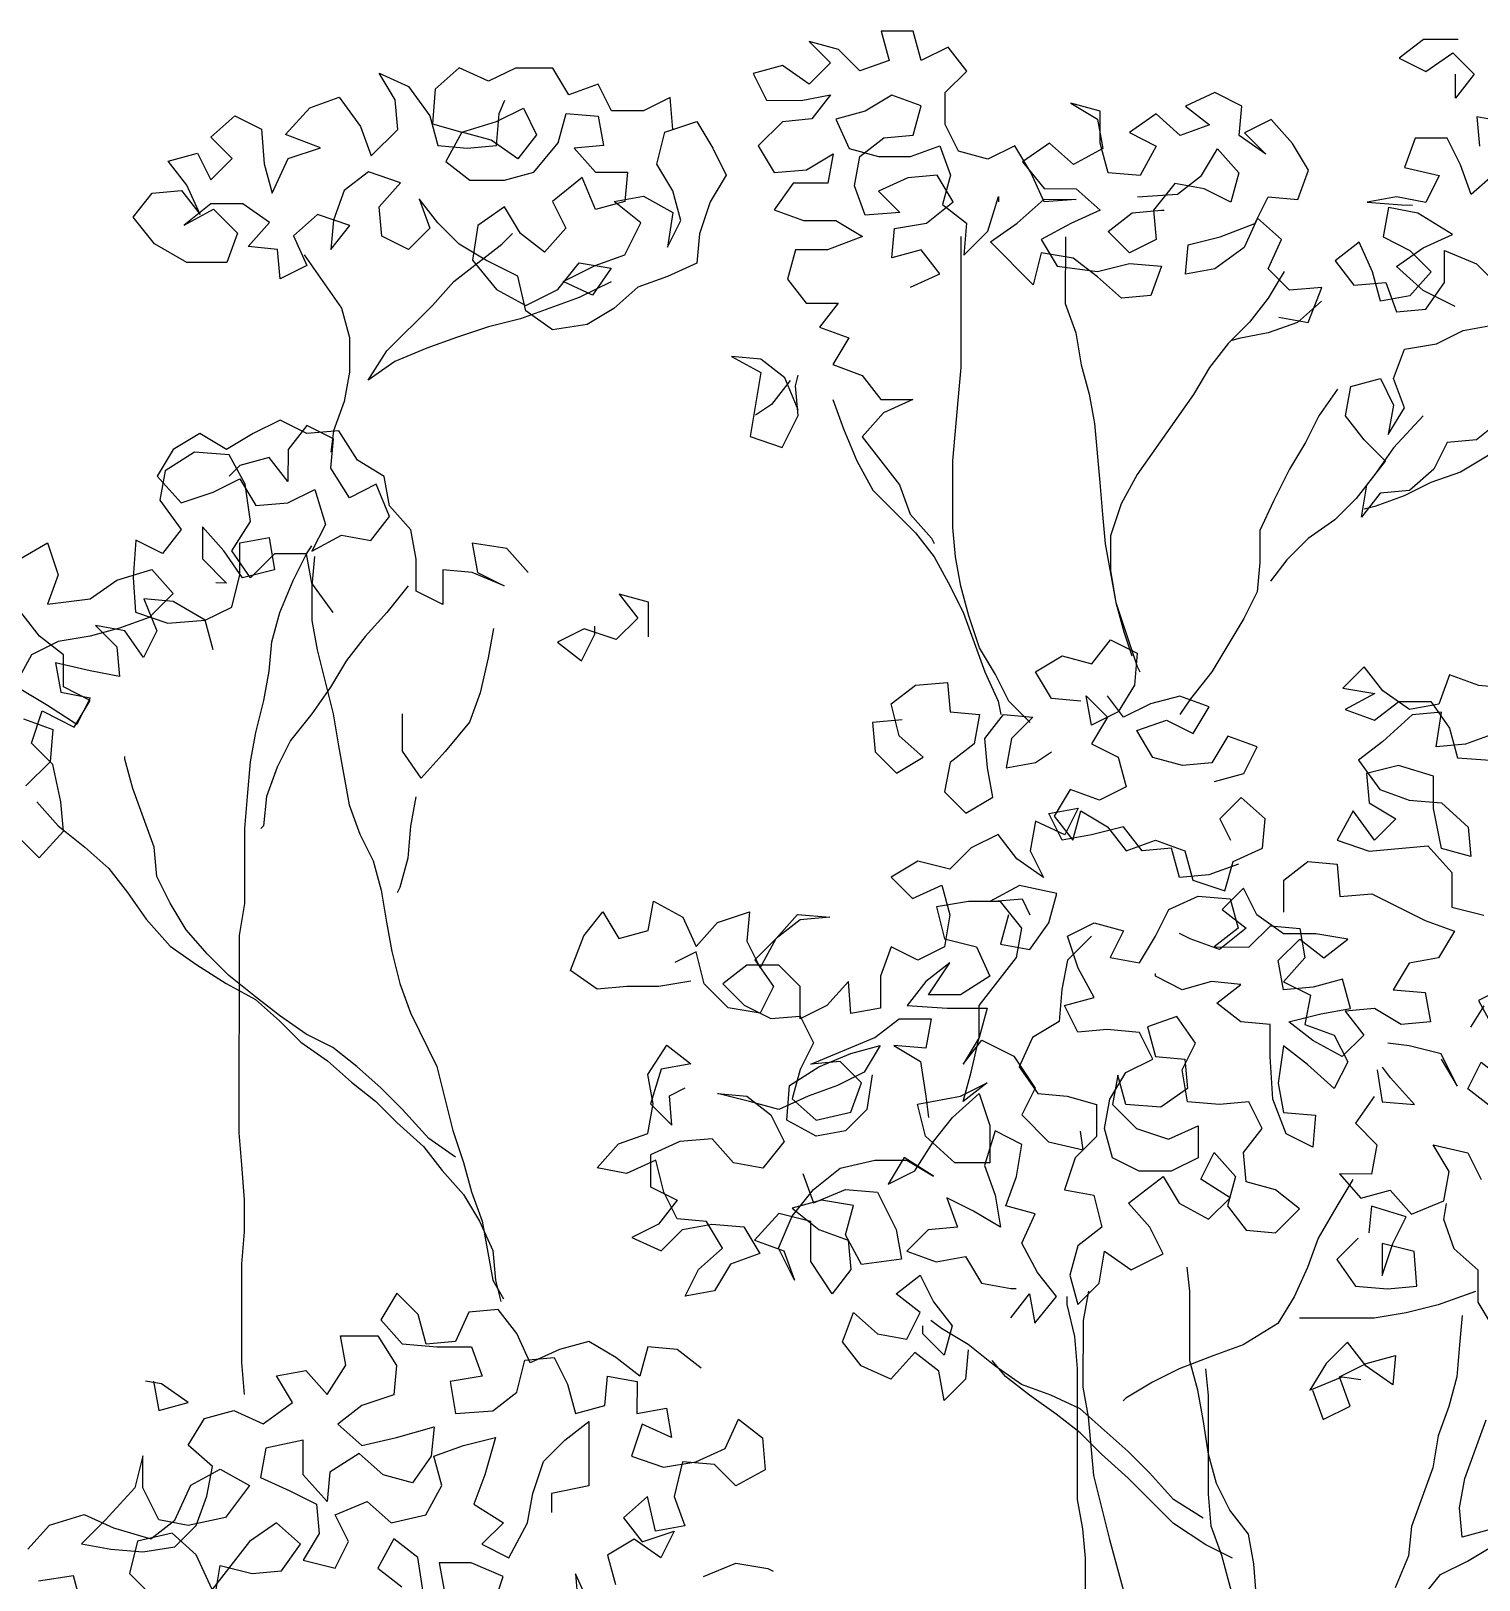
# Model space of a CAD drawing. Header units: millimetres. Extents: x 9.7 to 19, y -1.7 to 10.2.
# Drawn here: x 12.656 to 15.581, y 7.045 to 10.175 of the extents above; entities that cross this region are included whole.
import ezdxf

# ---------------------------------------------------------------- set-up
doc = ezdxf.new("R2010")
doc.units = ezdxf.units.MM
doc.layers.add('ceco.net 169', color=7, linetype='Continuous')

msp = doc.modelspace()

# ---------------------------------------------------------------- linework, layer by layer
at = {"layer": 'ceco.net 169'}
for points in [[(15.1766, 9.5973), (15.2359, 9.5865), (15.263, 9.6566), (15.1982, 9.6512), (15.1551, 9.6944), (15.1821, 9.7537), (15.1336, 9.7969), (15.1066, 9.7376), (15.0472, 9.6945), (14.9879, 9.6838), (14.9933, 9.7431), (15.0581, 9.7593), (15.1282, 9.7862), (15.1552, 9.8401), (15.2146, 9.8346), (15.2362, 9.8939), (15.2039, 9.9479), (15.1608, 9.9965), (15.1068, 9.9696), (15.1499, 9.9264), (15.096, 9.9642), (15.1015, 10.0235), (15.0475, 10.0506), (14.9882, 10.0236), (15.0367, 9.9858), (14.9773, 9.9643), (14.9288, 10.0075), (14.8749, 9.9698), (14.9288, 9.9428), (14.8964, 9.8835), (14.8316, 9.8889), (14.8155, 9.9483), (14.8156, 10.013), (14.7562, 10.0292), (14.8101, 9.9968), (14.8209, 9.9375), (14.7615, 9.9052), (14.713, 9.9484), (14.659, 9.9107), (14.7021, 9.8567), (14.7669, 9.8566), (14.8154, 9.8134), (14.756, 9.7865), (14.6966, 9.7542), (14.729, 9.7002), (14.8099, 9.6894), (14.8746, 9.7055), (14.9393, 9.7), (14.9177, 9.6407), (14.8584, 9.6354), (14.8099, 9.6786), (14.7613, 9.7164), (14.6966, 9.7272), (14.6804, 9.6625), (14.5942, 9.7489), (14.6481, 9.7866), (14.7021, 9.8351), (14.7668, 9.835), (14.7021, 9.8297), (14.6752, 9.8891), (14.6429, 9.943), (14.5889, 9.9161), (14.5296, 9.9324), (14.5027, 9.9863), (14.5027, 10.0511), (14.5459, 10.0942), (14.5082, 10.1428), (14.4542, 10.1158), (14.4381, 10.1752), (14.3734, 10.1752), (14.3895, 10.1159), (14.3301, 10.0944), (14.287, 10.1376), (14.2277, 10.1538), (14.2708, 10.1106), (14.2276, 10.0675), (14.1737, 10.1053), (14.1144, 10.0892), (14.1413, 10.0352), (14.2114, 10.0351), (14.2708, 10.0459), (14.233, 9.9974), (14.1736, 9.992), (14.125, 9.9435), (14.1573, 9.8895), (14.2221, 9.8949), (14.2761, 9.9272), (14.2652, 9.8679), (14.1951, 9.8679), (14.1573, 9.814), (14.2166, 9.7924), (14.2813, 9.7923), (14.3352, 9.7599), (14.2651, 9.733), (14.2004, 9.7331), (14.1841, 9.6737), (14.2218, 9.6252), (14.2866, 9.6251), (14.2488, 9.5766), (14.3081, 9.555), (14.2757, 9.501), (14.335, 9.4794), (14.3727, 9.4308), (14.4374, 9.4308), (14.3781, 9.4039), (14.3349, 9.3553), (14.4103, 9.2582), (14.4318, 9.1988), (14.4749, 9.1502), (14.4803, 9.1394)], [(15.5385, 10.158), (15.4684, 10.1581), (15.4198, 10.1203), (15.4737, 10.0933), (15.5277, 10.131), (15.5708, 10.0878), (15.533, 10.0393), (15.5331, 10.0879)], [(13.9524, 9.976), (13.9471, 10.0408), (13.8931, 10.0139), (13.8284, 10.0139), (13.8015, 10.0679), (13.7421, 10.0464), (13.7098, 10.1003), (13.6343, 10.1004), (13.5803, 10.0735), (13.521, 10.1005), (13.4724, 10.0574), (13.467, 9.9873), (13.5263, 9.971), (13.5964, 9.9925), (13.6504, 10.0195), (13.6773, 9.9655), (13.6395, 9.917), (13.5856, 9.9548), (13.5263, 9.971), (13.4939, 9.9117), (13.5424, 9.8739), (13.6125, 9.8739), (13.6719, 9.89), (13.7205, 9.9493), (13.7367, 10.0086), (13.8014, 10.0031), (13.8122, 9.9438), (13.7528, 9.9385), (13.7959, 9.8899), (13.8607, 9.8898), (13.8552, 9.8305), (13.7959, 9.8144), (13.7689, 9.8791), (13.7096, 9.8306), (13.7365, 9.7766), (13.6933, 9.7281), (13.6448, 9.7659), (13.6125, 9.8199), (13.5585, 9.7822), (13.5476, 9.7121), (13.5961, 9.6527), (13.6554, 9.6203), (13.7202, 9.6526), (13.7634, 9.7065), (13.8281, 9.6957), (13.7903, 9.6417), (13.731, 9.6688), (13.7958, 9.7011), (13.8551, 9.7226), (13.8875, 9.7873), (13.8336, 9.8305), (13.893, 9.8412), (13.9523, 9.8088), (13.9414, 9.7387), (13.9685, 9.7926), (13.9523, 9.852), (13.92, 9.9059), (13.9363, 9.9707), (14.001, 9.9922), (14.0333, 9.9382), (14.0602, 9.8842), (14.0278, 9.8303), (14.0062, 9.7656), (14.0007, 9.7063), (13.9414, 9.6794), (13.882, 9.6578), (13.8334, 9.6147), (13.7795, 9.5824), (13.7093, 9.5717), (13.6554, 9.6095), (13.6393, 9.6796), (13.5746, 9.7121), (13.5207, 9.7445), (13.4776, 9.7877), (13.4399, 9.8363), (13.4614, 9.7769), (13.4182, 9.7338), (13.3643, 9.7608), (13.3589, 9.8201), (13.4021, 9.8687), (13.3374, 9.8903), (13.2888, 9.8526), (13.2672, 9.7933), (13.2618, 9.7339), (13.2996, 9.7824), (13.2348, 9.8041), (13.1863, 9.761), (13.2132, 9.7016), (13.1592, 9.6747), (13.1539, 9.734), (13.0945, 9.7395), (13.1377, 9.788), (13.0838, 9.8258), (13.0191, 9.8259), (12.9651, 9.7827), (13.0245, 9.8151), (13.073, 9.7665), (13.0514, 9.7072), (12.9704, 9.7072), (12.9057, 9.745), (12.8626, 9.799), (12.9004, 9.8475), (12.9598, 9.8529), (12.9975, 9.8043), (12.9706, 9.8637), (12.9329, 9.9122), (12.9922, 9.9284), (13.0191, 9.8744), (13.0623, 9.9175), (13.0192, 9.9607), (13.0678, 10.0038), (13.1217, 9.9768), (13.1271, 9.9067), (13.1432, 9.8473), (13.1756, 9.9174), (13.2404, 9.9389), (13.1703, 9.966), (13.2189, 10.0199), (13.2782, 10.0414), (13.3213, 9.982), (13.3428, 9.9227), (13.3968, 9.9765), (13.3915, 10.0359), (13.3592, 10.0899), (13.4185, 10.0628), (13.4616, 10.0035), (13.4777, 9.9441), (13.537, 9.9387), (13.5964, 9.944), (13.6018, 10.0087), (13.6127, 10.0357)], [(14.4322, 9.6573), (14.4916, 9.6843), (14.4539, 9.7328), (14.3945, 9.7167), (14.4, 9.776), (14.4647, 9.7868), (14.5187, 9.8299), (14.4864, 9.8838), (14.427, 9.8785), (14.3677, 9.8516), (14.4108, 9.8084), (14.3407, 9.8031), (14.3191, 9.8624), (14.33, 9.9218), (14.3786, 9.9595), (14.4379, 9.9648), (14.4542, 10.0241), (14.3948, 10.0458), (14.3409, 10.0134), (14.2815, 9.9973), (14.3084, 9.938), (14.3677, 9.9217), (14.4325, 9.9217), (14.4918, 9.9432), (14.5134, 9.8838), (14.4971, 9.8245), (14.5456, 9.7867), (14.5402, 9.722), (14.5888, 9.7705), (14.6104, 9.8406), (14.6104, 9.8298)], [(15.6355, 9.9907), (15.5761, 10.0015), (15.5815, 9.9422)], [(15.6138, 9.8882), (15.5652, 9.8451), (15.5437, 9.9045), (15.5168, 9.9584), (15.452, 9.9585), (15.4304, 9.8992), (15.5005, 9.8829), (15.4735, 9.829), (15.4142, 9.8398), (15.3548, 9.8291), (15.4249, 9.8237), (15.4465, 9.8236)], [(14.8909, 9.8403), (14.9718, 9.8456), (15.0204, 9.8834), (15.0528, 9.9373), (15.0959, 9.8887), (15.0797, 9.8294), (15.0258, 9.8564), (14.9665, 9.8672), (14.9233, 9.8133), (14.9286, 9.754), (14.8746, 9.7271), (14.8315, 9.7703), (14.8801, 9.808), (14.9394, 9.8133), (14.9448, 9.8133)], [(15.5326, 9.6186), (15.4679, 9.651), (15.414, 9.6996), (15.468, 9.7373), (15.5274, 9.7642), (15.4573, 9.8074), (15.398, 9.8183), (15.3871, 9.759), (15.441, 9.7319), (15.4841, 9.6887), (15.441, 9.6402), (15.3816, 9.6295), (15.3655, 9.6888), (15.3386, 9.7482), (15.29, 9.7105), (15.3277, 9.6619), (15.3924, 9.6672), (15.4139, 9.6079), (15.4733, 9.6132), (15.5111, 9.6671), (15.5112, 9.7319), (15.5759, 9.7048), (15.619, 9.6616)], [(13.8281, 9.6687), (13.7633, 9.6364), (13.6446, 9.5933), (13.5799, 9.5772), (13.5151, 9.5557), (13.4558, 9.5342), (13.391, 9.5073), (13.337, 9.4695), (13.3748, 9.5288), (13.4666, 9.6205), (13.5098, 9.669), (13.607, 9.7444), (13.6286, 9.766)], [(14.6742, 8.7779), (14.6311, 8.821), (14.6041, 8.875), (14.5718, 8.929), (14.5503, 8.9937), (14.5342, 9.0531), (14.5234, 9.1124), (14.5181, 9.1718), (14.5182, 9.3066), (14.5291, 9.4361), (14.5346, 9.4954), (14.5348, 9.7597)], [(14.7452, 9.7595), (14.7451, 9.6247), (14.7666, 9.5653), (14.7773, 9.5006), (14.7935, 9.4412), (14.8042, 9.3819), (14.8149, 9.2632), (14.8202, 9.1985), (14.8255, 9.1391), (14.847, 9.0204), (14.89, 8.8909), (14.8954, 8.8801)], [(13.2078, 9.7232), (13.2832, 9.6152), (13.2994, 9.5559), (13.2993, 9.4858), (13.2884, 9.4264), (13.2668, 9.3671), (13.2614, 9.324)], [(15.1875, 9.689), (15.155, 9.6351), (15.1172, 9.5866), (15.0741, 9.5435), (15.0362, 9.495), (15.0038, 9.441), (14.8904, 9.2793), (14.858, 9.22), (14.8363, 9.1553), (14.8363, 9.0852), (14.847, 9.0204), (14.8631, 8.9611), (14.8793, 8.9125)], [(15.2629, 9.6296), (15.2143, 9.5865), (15.155, 9.565), (15.0956, 9.5542), (15.0795, 9.5489)], [(15.6295, 9.3919), (15.5755, 9.3488), (15.5162, 9.3435), (15.4892, 9.2896), (15.4406, 9.2465), (15.3812, 9.2411), (15.3434, 9.1926), (15.3543, 9.2573), (15.3921, 9.3058), (15.349, 9.349), (15.3113, 9.3976), (15.3221, 9.4569), (15.3815, 9.4731), (15.4084, 9.4191), (15.3975, 9.3598), (15.43, 9.4137), (15.4084, 9.473), (15.4301, 9.5324), (15.4948, 9.5431), (15.5488, 9.57), (15.6081, 9.5807)], [(14.2055, 9.4094), (14.1785, 9.4742), (14.13, 9.512), (14.0707, 9.5174), (14.13, 9.485), (14.1083, 9.3556), (14.173, 9.3339), (14.2054, 9.3986), (14.2001, 9.458), (14.2055, 9.4795)], [(14.1893, 9.4688), (14.1515, 9.4202), (14.1191, 9.3987)], [(15.8184, 9.4565), (15.759, 9.435), (15.6943, 9.3919), (15.5971, 9.3164), (15.5431, 9.2841), (15.4838, 9.2626), (15.4298, 9.2357), (15.3704, 9.2142), (15.3489, 9.2088)], [(14.2756, 9.4309), (14.2971, 9.3716), (14.324, 9.3068), (14.3563, 9.2474), (14.4426, 9.1611), (14.4803, 9.1125), (14.5126, 9.0531), (14.5395, 8.9991), (14.5826, 8.8804), (14.6095, 8.8211), (14.6149, 8.7941)], [(15.2951, 9.4516), (15.2573, 9.3977), (15.2303, 9.3437), (15.1979, 9.2898), (15.1655, 9.2251), (15.1384, 9.1658), (15.1384, 9.1011), (15.1329, 9.0418), (15.1059, 8.9878), (15.0411, 8.88), (14.9979, 8.8261), (14.9763, 8.7938)], [(15.4677, 9.3975), (15.4083, 9.3328), (15.3705, 9.2789), (15.3327, 9.2304), (15.2895, 9.1873), (15.2355, 9.1495), (15.1923, 9.1064), (15.1599, 9.0633)], [(13.6603, 9.0809), (13.6172, 9.1294), (13.5471, 9.1403), (13.5578, 9.081), (13.6118, 9.0539), (13.5471, 9.081), (13.4877, 9.0864), (13.4877, 9.0163), (13.4337, 9.0433), (13.4338, 9.108), (13.4231, 9.1674), (13.38, 9.216), (13.3692, 9.2753), (13.3153, 9.3077), (13.2776, 9.3671), (13.2129, 9.3618), (13.1589, 9.3888), (13.105, 9.3619), (13.051, 9.3296), (12.9971, 9.362), (12.9431, 9.3297), (12.9107, 9.2757), (12.9592, 9.2218), (13.024, 9.2433), (13.0779, 9.2702), (13.1102, 9.2162), (13.175, 9.2216), (13.2289, 9.2485), (13.2505, 9.1783), (13.2234, 9.1244), (13.2828, 9.1567), (13.3421, 9.1459), (13.3799, 9.1944), (13.353, 9.2592), (13.2991, 9.2322), (13.2613, 9.2916), (13.2668, 9.3509), (13.2129, 9.378), (13.1751, 9.3294), (13.175, 9.2647), (13.1373, 9.3133), (13.0779, 9.2972), (13.0564, 9.2756)], [(13.2665, 9.0003), (13.2234, 9.0597), (13.2126, 9.119), (13.1479, 9.1191), (13.0993, 9.0706), (13.0616, 9.1246), (13.0994, 9.1839), (13.0887, 9.2594), (13.0564, 9.3188), (12.9863, 9.3242), (12.9269, 9.2865), (12.9161, 9.2272), (12.9592, 9.1678), (12.9214, 9.1193), (12.8674, 9.1463), (12.862, 9.0708), (12.8673, 9.0007), (12.932, 8.979), (13.0075, 8.9844), (13.0615, 9.0113), (13.0777, 9.076), (13.0778, 9.1407), (13.1372, 9.1515), (13.1479, 9.0867), (13.0831, 9.0706), (13.0454, 9.1246), (13.0023, 9.1732), (13.0023, 9.1084), (13.0508, 9.0598), (13.0292, 9.0599)], [(12.6247, 9.1034), (12.6894, 9.1411), (12.7109, 9.0763), (12.6893, 9.017), (12.7756, 9.0277), (12.8296, 9.0654), (12.8997, 9.0869), (12.9429, 9.0384), (12.8943, 8.9899), (12.8349, 8.9683), (12.7756, 8.9522), (12.7108, 8.9415), (12.6568, 8.9146), (12.6244, 8.8552)], [(13.087, 7.42), (13.0817, 7.4847), (13.0819, 7.6843), (13.0873, 7.749), (13.0874, 7.8137), (13.0821, 7.8839), (13.0767, 7.9486), (13.0771, 8.3478), (13.0879, 8.4125), (13.0881, 8.5635), (13.0935, 8.6283), (13.099, 8.6984), (13.1098, 8.7577), (13.1261, 8.8224), (13.1369, 8.8818), (13.1424, 8.9411), (13.1586, 9.0004), (13.1856, 9.0651), (13.2126, 9.119), (13.2234, 9.1352)], [(13.2288, 9.1136), (13.2234, 9.0543), (13.2233, 8.9842), (13.234, 8.9248), (13.2663, 8.7953), (13.277, 8.7306), (13.2985, 8.6119), (13.32, 8.5525), (13.3469, 8.4986), (13.3631, 8.4392), (13.3738, 8.3745), (13.3845, 8.3151), (13.4006, 8.2504), (13.4222, 8.191), (13.476, 8.0831), (13.5083, 7.9536), (13.5298, 7.8888), (13.5459, 7.8295), (13.5674, 7.7701), (13.5889, 7.6514), (13.6104, 7.6137)], [(13.4176, 9.0541), (13.3744, 9.0002), (13.3312, 8.9517), (13.2934, 8.9032), (13.2609, 8.8493), (13.2231, 8.7954), (13.1799, 8.7415), (13.1529, 8.6875), (13.1313, 8.6282), (13.1258, 8.5689), (13.1204, 8.5635)], [(13.0237, 8.925), (13.0075, 8.9844), (12.9428, 9.0222), (12.8835, 9.0276), (12.9104, 8.9629), (12.8834, 8.909), (12.8457, 8.9629), (12.7864, 8.9738), (12.8295, 8.9306), (12.8348, 8.8712), (12.7755, 8.8821), (12.7054, 8.8983), (12.7161, 8.839), (12.7754, 8.8281), (12.7484, 8.7742), (12.6891, 8.812), (12.6352, 8.8444)], [(13.903, 8.9512), (13.903, 9.0213), (13.8437, 9.0375), (13.8814, 8.989), (13.8382, 8.9458), (13.7735, 8.9675), (13.7195, 8.9406), (13.7681, 8.9027), (13.7951, 8.9567), (13.7951, 8.9729)], [(12.6295, 8.5478), (12.6727, 8.5046), (12.7213, 8.5585), (12.7159, 8.6178), (12.6998, 8.6934), (12.6567, 8.7365), (12.6783, 8.8013), (12.743, 8.7688), (12.7754, 8.8227), (12.7215, 8.8498), (12.7216, 8.9145), (12.6731, 8.9523), (12.6353, 9.0009)], [(13.5901, 8.9676), (13.5793, 8.9083), (13.563, 8.8382), (13.5414, 8.7789), (13.4928, 8.7196), (13.4442, 8.6657), (13.4065, 8.7197), (13.4065, 8.7952)], [(14.7767, 8.8209), (14.7174, 8.8264), (14.6851, 8.8803), (14.739, 8.9126), (14.7984, 8.8964), (14.8362, 8.9449), (14.8901, 8.9179), (14.8846, 8.8532), (14.8522, 8.7993), (14.7982, 8.7723), (14.7875, 8.8317), (14.8306, 8.7885), (14.7982, 8.7346), (14.8521, 8.7076), (14.8683, 8.6482), (14.8143, 8.6213), (14.755, 8.6429), (14.7226, 8.589), (14.7603, 8.5404), (14.7765, 8.5997), (14.8304, 8.5673), (14.8681, 8.5188), (14.9275, 8.5403), (14.9868, 8.5186), (15.0029, 8.4593), (15.0676, 8.4377), (15.0839, 8.497), (15.1432, 8.5239), (15.1487, 8.5832), (15.1002, 8.6264), (15.057, 8.5833), (15.0785, 8.5401)], [(15.6398, 8.8471), (15.5805, 8.8525), (15.5212, 8.8742), (15.4995, 8.8149), (15.4402, 8.8041), (15.3863, 8.8419), (15.3486, 8.8905), (15.3054, 8.8474), (15.3701, 8.8366), (15.3107, 8.8042), (15.37, 8.7826), (15.4186, 8.8203), (15.4834, 8.8203), (15.5211, 8.7663), (15.5372, 8.7069), (15.6127, 8.7015)], [(14.4153, 8.7835), (14.3559, 8.7781), (14.3613, 8.7188), (14.4044, 8.6756), (14.4583, 8.7079), (14.4098, 8.7511), (14.3937, 8.8159), (14.4423, 8.8536), (14.507, 8.8589), (14.5124, 8.7996), (14.5717, 8.7941), (14.5609, 8.7348), (14.5123, 8.6971), (14.5014, 8.6378), (14.5445, 8.5946), (14.5985, 8.6269), (14.5878, 8.6862), (14.5824, 8.7456), (14.6202, 8.7941), (14.6796, 8.7886), (14.6364, 8.7455), (14.6255, 8.6862), (14.6849, 8.6969), (14.7173, 8.7185)], [(15.0463, 8.6588), (15.1056, 8.675), (15.1326, 8.7289), (15.0733, 8.7505), (15.0409, 8.6966), (14.9816, 8.6913), (14.9222, 8.7075), (14.8899, 8.7615), (14.9493, 8.783), (15.0032, 8.756), (15.0356, 8.8099), (14.9763, 8.8315), (14.917, 8.8154), (14.863, 8.7885), (14.8307, 8.8317)], [(15.6128, 8.7554), (15.5534, 8.7339), (15.4941, 8.7286), (15.5049, 8.7987), (15.4456, 8.7933), (15.3862, 8.7394), (15.3376, 8.7017), (15.3807, 8.6423), (15.44, 8.6207), (15.5047, 8.6153), (15.5586, 8.5667), (15.564, 8.5073), (15.5047, 8.5236), (15.4886, 8.6045), (15.4886, 8.6692), (15.4185, 8.6909), (15.3538, 8.6747), (15.3591, 8.6154), (15.413, 8.583), (15.3698, 8.5399), (15.3267, 8.5992), (15.2943, 8.5399), (15.359, 8.5183), (15.4777, 8.529), (15.5262, 8.475), (15.5261, 8.4049), (15.5908, 8.3886)], [(12.6405, 8.7851), (12.6999, 8.7635), (12.6944, 8.6988), (12.6458, 8.6502)], [(13.5136, 7.8997), (13.4597, 7.9375), (13.4058, 7.9968), (13.3627, 8.04), (13.3142, 8.0832), (13.2657, 8.121), (13.2118, 8.1481), (13.1578, 8.1859), (13.1093, 8.2237), (13.0554, 8.2669), (13.0123, 8.3101), (12.9692, 8.3587), (12.9369, 8.4126), (12.91, 8.4666), (12.9046, 8.5259), (12.8616, 8.6447), (12.8455, 8.704), (12.8455, 8.7094)], [(12.6674, 8.6179), (12.7105, 8.5693), (12.7644, 8.5261), (12.8129, 8.4829), (12.8506, 8.4343), (12.8883, 8.3803), (12.9368, 8.3263), (12.9907, 8.2885), (13.05, 8.2507), (13.1093, 8.2183), (13.1578, 8.1751), (13.201, 8.1319), (13.2549, 8.0941), (13.3034, 8.0509), (13.3519, 8.0131), (13.395, 7.9699), (13.4489, 7.9213), (13.4866, 7.8727), (13.5297, 7.8241), (13.562, 7.7701), (13.589, 7.7108), (13.5943, 7.6514), (13.605, 7.6083)], [(13.4334, 8.6279), (13.4225, 8.5686), (13.4171, 8.5039), (13.4008, 8.4446), (13.3954, 8.4338)], [(15.0947, 8.4916), (15.0353, 8.47), (14.976, 8.4647), (14.9598, 8.5241), (14.9005, 8.5187), (14.8628, 8.5673), (14.798, 8.5512), (14.7387, 8.5404), (14.7118, 8.5944), (14.7711, 8.6051), (14.7441, 8.5512), (14.6848, 8.5783), (14.6739, 8.5189), (14.7009, 8.465), (14.647, 8.5028), (14.6092, 8.5514), (14.5553, 8.5244), (14.5121, 8.4813), (14.4474, 8.4976), (14.3934, 8.4652), (14.4365, 8.422), (14.4959, 8.449), (14.512, 8.3896), (14.5011, 8.3249), (14.4472, 8.298), (14.3933, 8.325), (14.3716, 8.2657), (14.3716, 8.2009), (14.3122, 8.1902), (14.3069, 8.2549), (14.2637, 8.2064), (14.2097, 8.1795), (14.2098, 8.2442), (14.1667, 8.2874), (14.1019, 8.2875), (14.0534, 8.2498), (14.0965, 8.2066), (14.1504, 8.1796), (14.2097, 8.1849), (14.2366, 8.1309), (14.2096, 8.077), (14.1934, 8.0177), (14.2419, 7.9745), (14.312, 7.9906), (14.3337, 8.0499), (14.2906, 8.0931), (14.2312, 8.0878), (14.3607, 8.1416), (14.4093, 8.1793), (14.474, 8.1793), (14.4632, 8.1199), (14.3985, 8.1254), (14.4524, 8.093), (14.4631, 8.0228), (14.4685, 7.9797)], [(15.1863, 8.3944), (15.1863, 8.4591), (15.2349, 8.4968), (15.2943, 8.4914), (15.2996, 8.4267), (15.3643, 8.432), (15.4722, 8.3779), (15.5315, 8.3563), (15.4991, 8.3024), (15.4397, 8.2917), (15.4073, 8.2378), (15.472, 8.2323), (15.4828, 8.173), (15.4234, 8.1676), (15.3695, 8.2), (15.3102, 8.1947), (15.3479, 8.1461), (15.3047, 8.103), (15.2454, 8.1354), (15.1969, 8.1732), (15.2616, 8.1893), (15.321, 8.2001), (15.3048, 8.2594), (15.2455, 8.2433), (15.1861, 8.238), (15.1754, 8.2973), (15.2186, 8.3404), (15.2671, 8.3026), (15.3157, 8.3403), (15.251, 8.3512), (15.1862, 8.3512), (15.1323, 8.389), (15.1054, 8.443), (15.0622, 8.3999), (15.1107, 8.3621), (15.0567, 8.319), (14.9974, 8.3406), (14.9759, 8.3514)], [(14.6307, 8.3895), (14.6144, 8.3302), (14.6738, 8.3193), (14.7116, 8.3732), (14.7278, 8.4326), (14.6523, 8.4488), (14.5929, 8.4165), (14.6577, 8.4218), (14.6738, 8.3895)], [(14.7978, 8.3462), (14.7493, 8.2977), (14.7384, 8.2384), (14.733, 8.1736), (14.679, 8.1413), (14.652, 8.082), (14.6897, 8.028), (14.749, 8.0226), (14.8083, 8.0064), (14.8083, 7.9416), (14.7651, 7.8985), (14.7434, 7.8338), (14.8028, 7.823), (14.8189, 7.7582), (14.7703, 7.7205), (14.7541, 7.6612), (14.7702, 7.6018), (14.8134, 7.6449), (14.8242, 7.7097), (14.8781, 7.6718), (14.9429, 7.7041), (14.916, 7.7581), (14.8729, 7.8067), (14.943, 7.8606), (14.9754, 7.8066), (15.0347, 7.7742), (15.0779, 7.8173), (15.0186, 7.8551), (15.0456, 7.909), (15.0887, 7.8604), (15.0725, 7.8011), (15.1102, 7.7525), (15.1695, 7.7471), (15.2181, 7.7956), (15.1696, 7.8334), (15.1103, 7.8496), (15.1049, 7.909), (15.1427, 7.9575), (15.1158, 8.0115), (15.0565, 8.0061), (14.9917, 8.0116), (14.981, 8.0763), (15.008, 8.1302), (14.9703, 8.1842), (14.911, 8.1627), (14.9271, 8.1033), (14.9864, 8.0979), (14.9918, 8.0385), (14.9378, 8.0008), (14.8677, 8.0063), (14.8515, 8.0656), (14.8407, 8.0063), (14.8892, 7.9577), (14.9539, 7.9361), (15.0133, 7.963), (15.0132, 7.8983), (14.9592, 7.8714), (14.8945, 7.8714), (14.8406, 7.8984), (14.8245, 7.9578), (14.8353, 8.0171), (14.8677, 8.071), (14.9217, 8.0979), (14.8948, 8.1519), (14.83, 8.1574), (14.7707, 8.152), (14.7438, 8.206), (14.8031, 8.2221), (14.7708, 8.2815), (14.7493, 8.3462), (14.8033, 8.3732), (14.8626, 8.3569), (14.8356, 8.303), (14.8949, 8.2922), (14.9273, 8.3461), (14.9543, 8.4), (15.0137, 8.4269), (15.0784, 8.4215), (15.0945, 8.3621), (15.046, 8.3244), (15.1161, 8.3243), (15.1593, 8.3674), (15.2186, 8.362), (15.2293, 8.3026), (15.1862, 8.2541), (15.2401, 8.2271), (15.2292, 8.1678), (15.2885, 8.1462), (15.3155, 8.0922), (15.2884, 8.0383), (15.2345, 8.0869), (15.186, 8.1247), (15.1752, 8.0492), (15.1859, 7.9898), (15.2506, 7.9844), (15.2452, 7.9196), (15.1913, 7.9467), (15.1644, 8.0168), (15.159, 8.1031), (15.1591, 8.1679), (15.0998, 8.1733), (15.0513, 8.2111), (15.0998, 8.2488), (15.0405, 8.2543), (14.9812, 8.2381), (14.9272, 8.2652), (14.9272, 8.2706)], [(13.9886, 8.2552), (13.9239, 8.2445), (13.8592, 8.2446), (13.7998, 8.2392), (13.7459, 8.277), (13.7729, 8.3471), (13.8107, 8.3957), (13.8431, 8.3417), (13.9024, 8.3578), (13.9133, 8.4171), (13.9726, 8.3847), (13.9995, 8.3254), (14.0427, 8.3739), (14.1074, 8.3954), (14.102, 8.336), (14.1289, 8.2821), (14.1613, 8.3414), (14.2045, 8.3899), (14.2692, 8.3844), (14.2099, 8.3791), (14.1613, 8.3414), (14.1181, 8.2983), (14.1558, 8.2443), (14.1288, 8.1904), (14.0641, 8.2012), (14.0156, 8.2498), (13.9995, 8.3146), (13.9563, 8.293)], [(14.2148, 7.8666), (14.2364, 7.8073), (14.3011, 7.8342), (14.3658, 7.8287), (14.4035, 7.7532), (14.4143, 7.6938), (14.3333, 7.6831), (14.301, 7.7425), (14.3173, 7.8018), (14.2525, 7.8127), (14.1932, 7.7965), (14.2471, 7.7533), (14.3064, 7.7317), (14.3117, 7.6724), (14.2739, 7.6238), (14.2308, 7.6886), (14.2309, 7.7695), (14.1662, 7.7858), (14.1176, 7.7319), (14.1769, 7.7102), (14.1984, 7.6509), (14.1661, 7.7156), (14.1932, 7.7804), (14.2364, 7.8343), (14.2904, 7.8774), (14.3605, 7.8935), (14.4252, 7.8934), (14.4791, 7.861), (14.4198, 7.8988), (14.3874, 7.8449), (14.4414, 7.8718), (14.4792, 7.9311), (14.517, 7.9796), (14.571, 8.0281), (14.5925, 7.9634), (14.5924, 7.8879), (14.5223, 7.8879), (14.463, 7.9419), (14.4469, 8.0067), (14.5332, 8.0228), (14.5872, 8.0497), (14.5386, 8.012), (14.5549, 8.0713), (14.5711, 8.1414), (14.5712, 8.2062), (14.6468, 8.3032), (14.6576, 8.3625), (14.6145, 8.4165), (14.5498, 8.4166), (14.485, 8.4058), (14.5012, 8.3411), (14.5659, 8.3248), (14.5928, 8.2655), (14.5334, 8.2278), (14.4687, 8.2278), (14.5119, 8.2925), (14.4633, 8.2548), (14.4255, 8.2063), (14.5064, 8.2008), (14.5873, 8.2007), (14.5711, 8.1414), (14.5387, 8.0875), (14.5765, 8.136), (14.6412, 8.1036), (14.6843, 8.0388), (14.6573, 7.9849), (14.7112, 7.9309), (14.7813, 7.9147), (14.7759, 7.9524)], [(15.6339, 8.2429), (15.5799, 8.216), (15.6122, 8.1567)], [(15.5907, 8.2052), (15.5637, 8.1621)], [(14.3553, 8.0661), (14.3444, 7.996), (14.3012, 7.9529), (14.2419, 7.9421), (14.1826, 7.9746), (14.188, 8.0447), (14.2474, 8.0824), (14.3121, 8.1093), (14.3715, 8.1254), (14.3391, 8.0715), (14.2851, 8.0446), (14.2258, 8.0231), (14.1664, 7.9961), (14.1071, 8.0124), (14.0424, 8.0286), (14.1017, 8.0232), (14.1502, 7.9854), (14.1771, 7.9314), (14.1339, 7.8775), (14.0746, 7.8883), (14.0315, 7.9369), (13.9668, 7.9316), (13.9074, 7.9047), (13.9073, 7.84), (13.9612, 7.8129), (13.9234, 7.7644), (13.8695, 7.7375), (13.9288, 7.7105), (13.972, 7.7536), (14.0313, 7.7643), (14.0961, 7.7589), (14.1284, 7.7049), (14.069, 7.6834), (14.0366, 7.6295), (13.9773, 7.6187), (14.0043, 7.6726), (14.0529, 7.7158), (14.0205, 7.7697), (13.9612, 7.7752), (13.9343, 7.8291), (13.9182, 7.8939), (13.8588, 7.867), (13.7995, 7.8778), (13.8427, 7.9263), (13.902, 7.9478), (13.9129, 8.0072), (13.9021, 8.0665), (13.94, 8.1258), (13.9885, 8.088), (13.9291, 8.0773), (13.9075, 8.0072), (13.9506, 7.964), (13.9453, 8.0233), (13.9776, 8.0395)], [(15.5043, 8.0974), (15.5366, 8.0434), (15.5043, 8.1082), (15.4396, 8.1244), (15.3964, 8.1299)], [(15.3748, 8.076), (15.3855, 8.0112), (15.4502, 8.0058), (15.4017, 8.0597), (15.3856, 8.0813)], [(15.666, 8.0056), (15.6067, 8.0002), (15.5582, 8.038), (15.5852, 8.0919), (15.6337, 8.0541), (15.693, 8.0433), (15.6876, 8.0487)], [(15.3693, 8.022), (15.3315, 7.9681), (15.3746, 7.9249), (15.3638, 7.8656), (15.2991, 7.8657), (15.3422, 7.8171), (15.4015, 7.8332), (15.4446, 7.7846), (15.5094, 7.8115), (15.5202, 7.8708), (15.4879, 7.9248), (15.558, 7.9086), (15.585, 7.8546)], [(14.6353, 7.575), (14.6731, 7.6235), (14.6839, 7.5641), (14.7271, 7.618), (14.6893, 7.6666), (14.657, 7.726), (14.6841, 7.7853), (14.6247, 7.8015), (14.6464, 7.8609), (14.6572, 7.9256), (14.6033, 7.9526), (14.5817, 7.8825), (14.6032, 7.8231), (14.6139, 7.7584), (14.56, 7.7908), (14.5061, 7.8178), (14.5276, 7.7585), (14.4683, 7.7531), (14.4251, 7.71), (14.4844, 7.6884), (14.5437, 7.6991), (14.576, 7.6451), (14.6354, 7.6343), (14.6462, 7.6343)], [(15.326, 7.8548), (15.2936, 7.8009), (15.2558, 7.7362), (15.2342, 7.6769), (15.2071, 7.6176), (15.1747, 7.5637), (15.1046, 7.5206), (15.0452, 7.4991), (14.9751, 7.4722), (14.9211, 7.4452), (14.8671, 7.4129), (14.8617, 7.4075)], [(15.3367, 7.7362), (15.2935, 7.693), (15.3312, 7.6391), (15.396, 7.6336), (15.4553, 7.6389), (15.45, 7.7091), (15.3853, 7.7253), (15.3852, 7.6606), (15.4068, 7.7253), (15.4339, 7.7792), (15.3637, 7.8009), (15.3583, 7.7469)], [(15.6117, 7.5525), (15.5793, 7.6065), (15.5794, 7.6712), (15.5309, 7.7144), (15.5094, 7.7738), (15.5148, 7.8061)], [(15.1311, 7.0081), (15.1257, 7.0782), (15.115, 7.1376), (15.0773, 7.1862), (15.0504, 7.2401), (15.0342, 7.2995), (15.0235, 7.3696), (15.0128, 7.429), (14.9967, 7.4883), (14.9968, 7.6286), (14.9914, 7.6771)], [(14.5489, 7.5103), (14.5435, 7.451), (14.5003, 7.4079), (14.4896, 7.4672), (14.4411, 7.505), (14.3925, 7.4511), (14.3331, 7.4781), (14.2954, 7.5267), (14.3171, 7.586), (14.3656, 7.5428), (14.4249, 7.532), (14.4519, 7.5859), (14.4034, 7.6237), (14.452, 7.6614), (14.4789, 7.6075), (14.5166, 7.5589), (14.5004, 7.4996), (14.4573, 7.5428), (14.4573, 7.5589)], [(14.0095, 7.473), (13.961, 7.5109), (13.9016, 7.5163), (13.8854, 7.457), (13.8369, 7.4948), (13.783, 7.5272), (13.7236, 7.5111), (13.6643, 7.4842), (13.6373, 7.5435), (13.5996, 7.5921), (13.5403, 7.5868), (13.5133, 7.5274), (13.4539, 7.5221), (13.4378, 7.5815), (13.3947, 7.6247), (13.3623, 7.5707), (13.4054, 7.5222), (13.4755, 7.5167), (13.5456, 7.5166), (13.5671, 7.4573), (13.5024, 7.4465), (13.5131, 7.3818), (13.5887, 7.3871), (13.6372, 7.4248), (13.6535, 7.4896), (13.7128, 7.4949), (13.7397, 7.4409), (13.7559, 7.3816), (13.8152, 7.3977), (13.8207, 7.457), (13.88, 7.4462), (13.8799, 7.3815), (13.9393, 7.3922), (13.95, 7.3329), (13.8907, 7.3599), (13.8691, 7.2952), (13.9338, 7.2735), (13.9985, 7.2843), (14.0579, 7.3112), (14.0849, 7.3705), (14.1334, 7.3327), (14.1388, 7.2679), (14.0794, 7.2356), (14.0363, 7.2788), (13.9716, 7.2843), (13.9553, 7.2142), (13.9768, 7.1548), (13.9175, 7.1441), (13.9014, 7.2142), (13.8528, 7.1711), (13.8905, 7.1225), (13.9552, 7.144), (13.9282, 7.0901), (13.8743, 7.1279), (13.8203, 7.0956), (13.8365, 7.0363)], [(14.7858, 7.0192), (14.7859, 7.0893), (14.7806, 7.1487), (14.7698, 7.208), (14.7701, 7.4724), (14.7647, 7.5371), (14.7486, 7.6018), (14.7486, 7.618)], [(14.7918, 7.6288), (14.781, 7.5694), (14.7808, 7.4346), (14.7916, 7.3752), (14.8022, 7.2566), (14.8345, 7.1271), (14.8667, 7.0084)], [(15.574, 7.6281), (15.4984, 7.6011), (15.4337, 7.585), (15.3689, 7.5743), (15.2179, 7.5744)], [(15.5469, 7.5795), (15.5415, 7.5202), (15.536, 7.4555), (15.5198, 7.3961), (15.4982, 7.3368), (15.4873, 7.2721), (15.4441, 7.1535), (15.4386, 7.0941), (15.4116, 7.0294)], [(15.0233, 7.17), (14.964, 7.2079), (14.9155, 7.2618), (14.8724, 7.305), (14.7754, 7.3914), (14.7161, 7.4185), (14.6568, 7.4401), (14.6029, 7.4779), (14.549, 7.5211), (14.495, 7.5535), (14.4735, 7.5697)], [(12.6498, 7.1075), (12.693, 7.156), (12.7631, 7.1775), (12.8225, 7.1505), (12.898, 7.1288), (12.9465, 7.1665), (12.979, 7.2366), (13.0383, 7.269), (13.0976, 7.2365), (13.049, 7.1719), (12.9735, 7.1557), (12.9142, 7.1666), (12.8819, 7.2313), (12.8819, 7.2961), (12.8657, 7.2314), (12.8063, 7.1667), (12.7577, 7.1182), (12.817, 7.1073), (12.8817, 7.1019), (12.9465, 7.1126), (12.9897, 7.1557), (13.0113, 7.215), (13.0222, 7.2744), (12.9736, 7.3176), (13.0061, 7.3715), (13.0654, 7.3876), (13.1247, 7.3606), (13.1841, 7.4037), (13.1518, 7.4577), (13.2111, 7.4684), (13.2542, 7.4198), (13.2921, 7.4791), (13.2813, 7.5384), (13.3568, 7.5384), (13.3945, 7.479), (13.3891, 7.4197), (13.3243, 7.3982), (13.2758, 7.3604), (13.3243, 7.3172), (13.3944, 7.3334), (13.47, 7.3549), (13.4645, 7.2955), (13.4267, 7.2416), (13.3674, 7.2579), (13.3189, 7.3011), (13.2595, 7.2634), (13.254, 7.204), (13.2055, 7.258), (13.2056, 7.3281), (13.1301, 7.312), (13.1192, 7.2527), (13.1785, 7.2257), (13.2325, 7.1987), (13.2378, 7.1393), (13.2054, 7.0854), (13.2701, 7.0692), (13.2971, 7.1231), (13.2702, 7.177), (13.335, 7.204), (13.3835, 7.1608), (13.4536, 7.1769), (13.486, 7.2362), (13.4699, 7.2955), (13.5293, 7.3171), (13.594, 7.3332), (13.5724, 7.2577), (13.5507, 7.1984), (13.61, 7.1605), (13.5668, 7.1174), (13.6208, 7.0904), (13.6586, 7.1605), (13.6694, 7.2198), (13.6911, 7.2845), (13.7342, 7.3277), (13.7828, 7.3654), (13.7827, 7.2359), (13.7072, 7.2198), (13.7071, 7.182)], [(15.2447, 7.4288), (15.2663, 7.3694), (15.3202, 7.3963), (15.2987, 7.4557), (15.3527, 7.4826), (15.412, 7.4987), (15.4066, 7.4394), (15.3527, 7.4772), (15.3149, 7.5258), (15.2718, 7.4827), (15.2393, 7.4288), (15.3041, 7.4557), (15.3418, 7.4503)], [(15.0826, 7.0891), (15.0287, 7.1161), (14.964, 7.1593), (14.8724, 7.2511), (14.8185, 7.2997), (14.7754, 7.3429), (14.7268, 7.3807), (14.6729, 7.4185), (14.6244, 7.4563), (14.5975, 7.4887)], [(15.1631, 6.6467), (15.1632, 6.7222), (15.1579, 6.8031), (15.1363, 6.8625), (15.1094, 6.9164), (15.061, 7.0945), (15.0395, 7.1538), (15.0342, 7.2186), (15.0343, 7.4182), (15.029, 7.4721)], [(12.9036, 7.4471), (12.9144, 7.3877), (12.9737, 7.4039), (12.9198, 7.4417), (12.8875, 7.4471)], [(15.6059, 7.1479), (15.5465, 7.1318), (15.5412, 7.1911), (15.552, 7.2505), (15.5953, 7.3691)], [(13.0273, 7.01), (13.0382, 7.0748), (13.1029, 7.0585), (13.1622, 7.0639), (13.2, 7.1178), (13.1515, 7.161), (13.0975, 7.1233), (13.0219, 7.0262), (12.9896, 7.0964), (12.9411, 7.1396), (12.871, 7.1235), (12.8547, 7.0587), (12.8979, 7.0156)], [(13.4481, 7.0204), (13.4373, 7.0906), (13.3888, 7.1284), (13.3564, 7.0691), (13.4049, 7.0313)], [(15.4601, 7.0024), (15.5033, 7.0563), (15.5573, 7.0832), (15.6113, 7.1156)], [(13.5883, 6.988), (13.6099, 7.0527), (13.5452, 7.0797), (13.4805, 7.0798), (13.4912, 7.0204)], [(14.0145, 7.0523), (14.0793, 7.0792), (14.144, 7.0684), (14.1548, 7.063)], [(12.7576, 6.9941), (12.7415, 7.0535), (12.6713, 7.0427)], [(13.7825, 6.9986), (13.7556, 7.0579), (13.7609, 6.9932)]]:
    msp.add_lwpolyline(points, dxfattribs=at)

doc.saveas('drawing.dxf')
